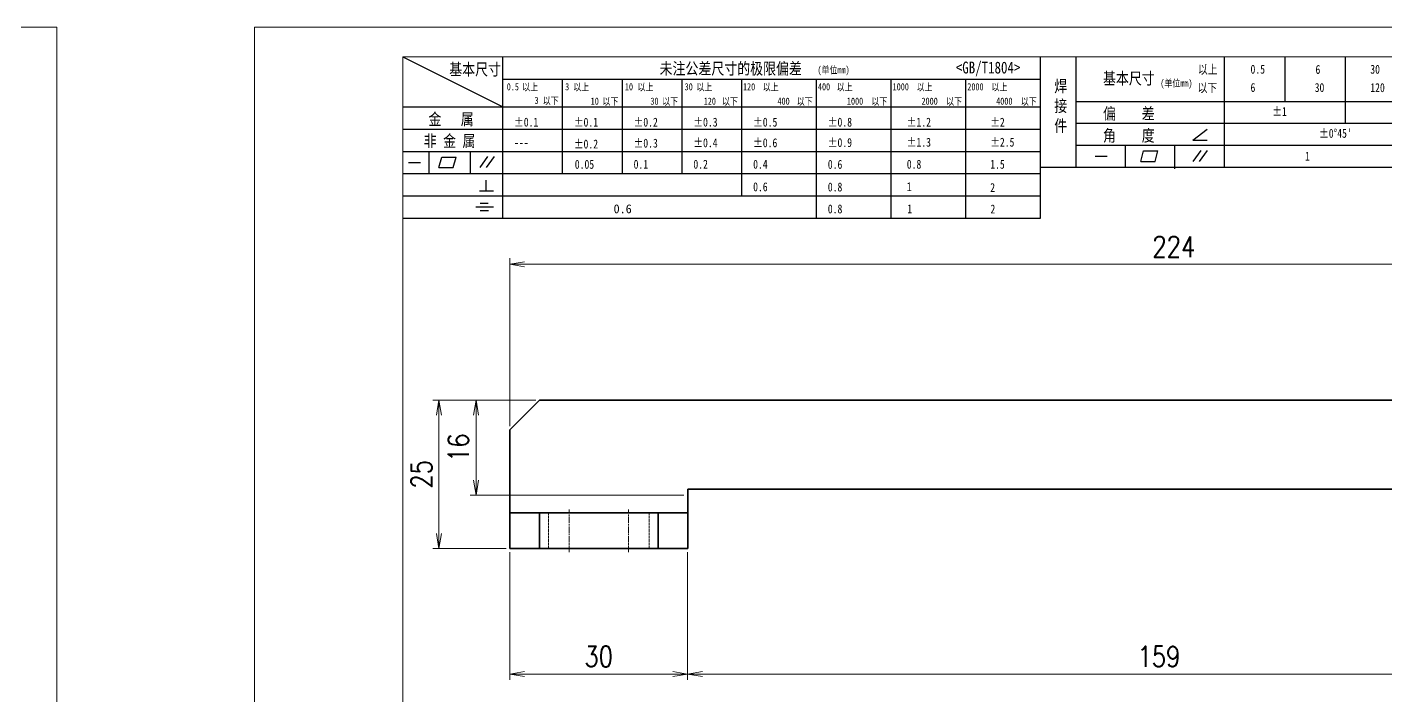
# Model space of a CAD drawing. Header units: inches. Extents: x 269 to 10986, y 1043 to 4337.
# Drawn here: x 8274 to 8503.2, y 1895.4 to 2008.2 of the extents above; entities that cross this region are included whole.
import ezdxf

# ---------------------------------------------------------------- set-up
doc = ezdxf.new("R2010")
doc.units = ezdxf.units.IN
doc.header["$MEASUREMENT"] = 0
doc.linetypes.add('AM_ISO02W050x2', pattern=[3.75, 3, -0.75])
doc.linetypes.add('AM_ISO08W050x2', pattern=[9, 6, -0.75, 1.5, -0.75])
for name, color, linetype, lineweight in [('中心线', 2, 'AM_ISO08W050x2', 18), ('图框', 7, 'Continuous', 18), ('标注线', 3, 'Continuous', 18), ('粗实线', 7, 'Continuous', 35), ('虚线', 1, 'AM_ISO02W050x2', 18)]:
    doc.layers.add(name, color=color, linetype=linetype, lineweight=lineweight)
doc.layers.add('图\\M+19E79\\M+195B6\\M+18E9A', color=7, linetype='Continuous')
doc.layers.add('打印', color=7, linetype='Continuous', lineweight=15, plot=False)
doc.layers.add('打印-禁用', color=7, linetype='Continuous', lineweight=15, plot=False)
doc.styles.add('DIM', font='romans.shx', dxfattribs={"width": 0.8, "bigfont": 'bigfont.shx'})
doc.styles.add('国标', font='simfang.ttf', dxfattribs={"width": 0.8})
doc.dimstyles.new('XR 1-1$0', dxfattribs={"dimtxt": 3.5, "dimasz": 2.5, "dimexe": 1, "dimexo": 0.625, "dimgap": 1.2, "dimtad": 1, "dimzin": 9, "dimdsep": 46, "dimtxsty": 'DIM', "dimblk": 'OPEN', "dimcen": 0, "dimclrd": 8, "dimclre": 8, "dimclrt": 2, "dimazin": 2, "dimtfac": 0.5, "dimtmove": 0, "dimatfit": 3, "dimldrblk": 'OPEN', "dimfxl": 0, "dimtolj": 2, "dimlwd": 18, "dimlwe": 18, "dimarcsym": 0})

# ---------------------------------------------------------------- blocks, each defined once
blk = doc.blocks.new('GZDEH零件A3图框V01版')
at = {"layer": '图\\M+19E79\\M+195B6\\M+18E9A', "color": 9}
for p, q in [((2882.49, -1554.46), (2899.37, -1562.92)), ((2899.37, -1581.67), (2899.37, -1554.46)), ((2990.09, -1581.67), (2990.09, -1554.46)), ((2996.09, -1573.08), (2996.09, -1554.46)), ((3021.09, -1561.98), (3021.09, -1554.46)), ((3031.31, -1561.98), (3031.31, -1554.46)), ((3041.53, -1561.98), (3041.53, -1554.46)), ((2899.37, -1558.24), (2990.09, -1558.24)), ((2909.45, -1574.17), (2909.45, -1558.24)), ((2919.53, -1574.17), (2919.53, -1558.24)), ((2929.61, -1574.17), (2929.61, -1558.24)), ((2939.69, -1577.92), (2939.69, -1558.24)), ((2952.29, -1581.67), (2952.29, -1558.24)), ((2964.89, -1581.67), (2964.89, -1558.24)), ((2977.49, -1581.67), (2977.49, -1558.24)), ((2882.49, -1562.92), (2990.09, -1562.92)), ((2996.09, -1561.98), (3113.09, -1561.98)), ((3021.09, -1573.08), (3021.09, -1561.98)), ((3041.53, -1565.68), (3041.53, -1561.98)), ((2882.49, -1566.67), (2990.09, -1566.67)), ((2996.09, -1565.68), (3113.09, -1565.68)), ((3015.75, -1568.51), (3018.15, -1566.66)), ((2996.09, -1569.38), (3113.09, -1569.38)), ((3004.42, -1573.08), (3004.42, -1569.38)), ((3012.75, -1573.08), (3012.75, -1569.38)), ((3015.75, -1568.51), (3018.15, -1568.51)), ((2882.49, -1570.42), (2990.09, -1570.42)), ((2886.92, -1574.12), (2886.92, -1570.42)), ((2888.59, -1573.16), (2889.07, -1571.37)), ((2889.07, -1571.37), (2891.48, -1571.37)), ((2891, -1573.16), (2891.48, -1571.37)), ((2893.91, -1574.12), (2893.91, -1570.42)), ((2895.52, -1573.16), (2896.85, -1571.3)), ((2896.6, -1573.16), (2897.94, -1571.3)), ((2999.26, -1571.23), (3001.32, -1571.23)), ((3006.97, -1572.12), (3007.45, -1570.33)), ((3006.97, -1572.12), (3009.39, -1572.12)), ((3007.45, -1570.33), (3009.86, -1570.33)), ((3009.39, -1572.12), (3009.86, -1570.33)), ((3015.81, -1572.12), (3017.15, -1570.26)), ((3016.89, -1572.12), (3018.23, -1570.26)), ((2882.49, -1574.17), (2990.09, -1574.17)), ((2883.43, -1572.27), (2885.49, -1572.27)), ((2888.59, -1573.16), (2891, -1573.16)), ((2990.09, -1573.08), (3113.09, -1573.08)), ((3012.75, -1573.33), (3012.75, -1573.08)), ((2896.58, -1577.05), (2896.58, -1575.28)), ((2882.49, -1577.92), (2990.09, -1577.92)), ((2895.42, -1577.05), (2897.81, -1577.05)), ((2894.79, -1579.77), (2897.77, -1579.77)), ((2895.57, -1579.17), (2896.92, -1579.17)), ((2895.57, -1580.37), (2896.93, -1580.37)), ((2882.49, -1581.67), (2990.09, -1581.67))]:
    blk.add_line(p, q, dxfattribs=at)
at = {"layer": '图框', "linetype": 'Continuous'}
for p, q in [((2882.49, -1554.46), (2882.49, -1832.96)), ((3272.49, -1554.46), (2882.49, -1554.46))]:
    blk.add_line(p, q, dxfattribs=at)
at = {"layer": '打印-禁用', "linetype": 'Continuous'}
for p, q in [((2857.49, -1549.46), (2857.49, -1846.46)), ((3277.49, -1549.46), (2857.49, -1549.46))]:
    blk.add_line(p, q, dxfattribs=at)
at = {"layer": '图\\M+19E79\\M+195B6\\M+18E9A', "color": 9, "style": '国标', "width": 0.8}
for s, height, p in [('基本尺寸', 2, (2890.33, -1557.58)), ('未注公差尺寸的极限偏差', 2, (2925.81, -1557.44)), ('<GB/T1804>', 2, (2975.78, -1557.27)), ('以上', 1.5, (3016.64, -1557.33)), ('0.5', 1.5, (3025.49, -1557.3)), ('6', 1.5, (3036.45, -1557.34)), ('30', 1.5, (3045.69, -1557.31)), ('基本尺寸', 2, (3000.6, -1559.1)), ('30', 1.2, (2930.04, -1560.11)), ('以下', 1.5, (3016.58, -1560.43)), ('6', 1.5, (3025.49, -1560.38)), ('30', 1.5, (3036.31, -1560.39)), ('120', 1.5, (3045.69, -1560.41)), ('偏    差', 2, (3000.6, -1565.04)), ('±1', 1.5, (3029.16, -1564.42)), ('金   属', 2, (2886.82, -1565.98)), ('±0.1', 1.5, (2901.27, -1566.23)), ('±0.1', 1.5, (2911.35, -1566.23)), ('±0.2', 1.5, (2921.43, -1566.23)), ('±0.3', 1.5, (2931.51, -1566.23)), ('±0.5', 1.5, (2941.59, -1566.23)), ('±0.8', 1.5, (2954.19, -1566.23)), ('±1.2', 1.5, (2967.51, -1566.23)), ('±2', 1.5, (2981.58, -1566.23)), ('非 金 属', 2, (2886.02, -1569.65)), ('角    度', 2, (3000.6, -1568.74)), ("±0%%D45'", 1.5, (3037.06, -1568.12)), ('---', 1.5, (2901.27, -1569.65)), ('±0.2', 1.5, (2911.35, -1569.92)), ('±0.3', 1.5, (2921.43, -1569.77)), ('±0.4', 1.5, (2931.51, -1569.71)), ('±0.6', 1.5, (2941.59, -1569.71)), ('±0.9', 1.5, (2954.19, -1569.68)), ('±1.3', 1.5, (2967.51, -1569.62)), ('±2.5', 1.5, (2981.58, -1569.61)), ('0.1', 1.5, (2921.43, -1573.34)), ('0.2', 1.5, (2931.51, -1573.33)), ('0.4', 1.5, (2941.59, -1573.33)), ('0.6', 1.5, (2954.19, -1573.35)), ('0.8', 1.5, (2967.51, -1573.33)), ('1.5', 1.5, (2981.58, -1573.34)), ('1', 1.5, (3034.69, -1571.98)), ('0.6', 1.5, (2941.59, -1577.14)), ('0.8', 1.5, (2954.19, -1577.17)), ('1', 1.5, (2967.51, -1577.12)), ('2', 1.5, (2981.58, -1577.26)), ('0.8', 1.5, (2954.19, -1580.87)), ('1', 1.5, (2967.59, -1580.86)), ('2', 1.5, (2981.62, -1580.89))]:
    blk.add_text(s, height=height, dxfattribs=at).set_placement(p)
at = {"layer": '图\\M+19E79\\M+195B6\\M+18E9A', "color": 9, "lineweight": 15, "style": '国标', "width": 0.8}
for s, p in [('(单位mm)', (2952.44, -1557.27)), ('(单位mm)', (3010.27, -1559.51)), ('0.5', (2900.03, -1560.11)), ('以上', (2902.64, -1560.16)), ('3', (2909.88, -1560.11)), ('以上', (2911.25, -1560.16)), ('10', (2919.96, -1560.11)), ('以上', (2922.09, -1560.16)), ('以上', (2932.02, -1560.16)), ('120', (2939.88, -1560.11)), ('以上', (2943.21, -1560.16)), ('400', (2952.52, -1560.11)), ('以上', (2955.68, -1560.16)), ('1000', (2965.12, -1560.11)), ('以上', (2969.16, -1560.16)), ('2000', (2977.72, -1560.11)), ('以上', (2981.8, -1560.16)), ('3', (2904.73, -1562.41)), ('以下', (2906.1, -1562.46)), ('10', (2914.19, -1562.54)), ('以下', (2916.18, -1562.59)), ('30', (2924.27, -1562.54)), ('以下', (2926.26, -1562.59)), ('120', (2933.26, -1562.54)), ('以下', (2936.34, -1562.59)), ('400', (2945.7, -1562.54)), ('以下', (2948.94, -1562.59)), ('1000', (2957.41, -1562.54)), ('以下', (2961.54, -1562.59)), ('2000', (2969.99, -1562.54)), ('以下', (2974.14, -1562.59)), ('4000', (2982.59, -1562.54)), ('以下', (2986.74, -1562.59))]:
    blk.add_text(s, height=1.2, dxfattribs=at).set_placement(p)
at = {"layer": '图\\M+19E79\\M+195B6\\M+18E9A', "color": 9, "lineweight": 13, "style": '国标'}
blk.add_text('0.6', height=1.5, dxfattribs=at).set_placement((2918.05, -1580.85))
at = {"layer": '图\\M+19E79\\M+195B6\\M+18E9A', "color": 9, "style": '国标'}
for s, insert, char_height, width, attachment_point in [('焊\\P接\\P件', (2992.39, -1558.41), 2, 3.1877, 1), ('0.05', (2911.51, -1573.37), 1.5, 5.1982, 7)]:
    blk.add_mtext(s, dxfattribs=dict(at, insert=insert, char_height=char_height, width=width, attachment_point=attachment_point))
blk = doc.blocks.new('DEH A3')
at = {"layer": '图框'}
blk.add_blockref('GZDEH零件A3图框V01版', (-2857.49, 1846.46), dxfattribs=at)
blk = doc.blocks.new('GZDEH零件A4图框V01版')
at = {"layer": '打印-禁用', "linetype": 'Continuous'}
for q in [(0, 297), (210, 0)]:
    blk.add_line((210, 297), q, dxfattribs=at)
blk = doc.blocks.new('DEH A4')
at = {"layer": '图框'}
blk.add_blockref('GZDEH零件A4图框V01版', (0, 0), dxfattribs=at)
blk = doc.blocks.new('_Open')
at = {"color": 0, "linetype": 'ByBlock', "lineweight": -2}
for p, q in [((-1, 0.167), (0, 0)), ((-1, -0.167), (0, 0)), ((0, 0), (-1, 0))]:
    blk.add_line(p, q, dxfattribs=at)
blk = doc.blocks.new('*D730')
at = {"layer": 'Defpoints', "color": 0, "transparency": 16777216}
for p in [(8579.42, 1968.25), (8355.42, 1940.3), (8579.42, 1940.3)]:
    blk.add_point(p, dxfattribs=at)
at = {"layer": '标注线', "color": 8, "lineweight": 18, "transparency": 16777216}
for p, q in [((8355.42, 1940.92), (8355.42, 1969.25)), ((8579.42, 1940.92), (8579.42, 1969.25)), ((8357.92, 1968.25), (8576.92, 1968.25))]:
    blk.add_line(p, q, dxfattribs=at)
at = {"layer": '标注线', "color": 8, "lineweight": 18, "transparency": 16777216, "xscale": 2.5, "yscale": 2.5, "zscale": 2.5, "rotation": 180}
blk.add_blockref('_Open', (8355.42, 1968.25), dxfattribs=at)
at = {"layer": '标注线', "color": 8, "lineweight": 18, "transparency": 16777216, "xscale": 2.5, "yscale": 2.5, "zscale": 2.5}
blk.add_blockref('_Open', (8579.42, 1968.25), dxfattribs=at)
at = {"layer": '标注线', "color": 2, "transparency": 16777216, "insert": (8467.42, 1971.2), "char_height": 3.5, "attachment_point": 5, "style": 'DIM'}
blk.add_mtext('\\A2;224', dxfattribs=at)
blk = doc.blocks.new('*D731')
at = {"layer": 'Defpoints', "color": 0, "transparency": 16777216}
for p in [(8343.46, 1945.3), (8360.42, 1945.3), (8355.42, 1920.3)]:
    blk.add_point(p, dxfattribs=at)
at = {"layer": '标注线', "color": 8, "lineweight": 18, "transparency": 16777216}
for p, q in [((8359.8, 1945.3), (8342.46, 1945.3)), ((8343.46, 1922.8), (8343.46, 1942.8)), ((8354.8, 1920.3), (8342.46, 1920.3))]:
    blk.add_line(p, q, dxfattribs=at)
at = {"layer": '标注线', "color": 8, "lineweight": 18, "transparency": 16777216, "xscale": 2.5, "yscale": 2.5, "zscale": 2.5}
for p, rotation in [((8343.46, 1945.3), 90), ((8343.46, 1920.3), 270)]:
    blk.add_blockref('_Open', p, dxfattribs=dict(at, rotation=rotation))
at = {"layer": '标注线', "color": 2, "transparency": 16777216, "insert": (8340.51, 1932.8), "char_height": 3.5, "attachment_point": 5, "rotation": 90, "style": 'DIM'}
blk.add_mtext('\\A2;25', dxfattribs=at)
blk = doc.blocks.new('*D733')
at = {"layer": 'Defpoints', "color": 0, "transparency": 16777216}
for p in [(8355.42, 1920.3), (8385.42, 1920.3), (8385.42, 1899.11)]:
    blk.add_point(p, dxfattribs=at)
at = {"layer": '标注线', "color": 8, "lineweight": 18, "transparency": 16777216}
for p, q in [((8355.42, 1919.67), (8355.42, 1898.11)), ((8385.42, 1919.67), (8385.42, 1898.11)), ((8357.92, 1899.11), (8382.92, 1899.11))]:
    blk.add_line(p, q, dxfattribs=at)
at = {"layer": '标注线', "color": 8, "lineweight": 18, "transparency": 16777216, "xscale": 2.5, "yscale": 2.5, "zscale": 2.5, "rotation": 180}
blk.add_blockref('_Open', (8355.42, 1899.11), dxfattribs=at)
at = {"layer": '标注线', "color": 8, "lineweight": 18, "transparency": 16777216, "xscale": 2.5, "yscale": 2.5, "zscale": 2.5}
blk.add_blockref('_Open', (8385.42, 1899.11), dxfattribs=at)
at = {"layer": '标注线', "color": 2, "transparency": 16777216, "insert": (8370.42, 1902.06), "char_height": 3.5, "attachment_point": 5, "style": 'DIM'}
blk.add_mtext('\\A2;30', dxfattribs=at)
blk = doc.blocks.new('*D734')
at = {"layer": 'Defpoints', "color": 0, "transparency": 16777216}
for p in [(8544.42, 1912.8), (8385.42, 1911.21), (8544.42, 1899.11)]:
    blk.add_point(p, dxfattribs=at)
at = {"layer": '标注线', "color": 8, "lineweight": 18, "transparency": 16777216}
for p, q in [((8544.42, 1912.17), (8544.42, 1898.11)), ((8385.42, 1910.59), (8385.42, 1898.11)), ((8387.92, 1899.11), (8541.92, 1899.11))]:
    blk.add_line(p, q, dxfattribs=at)
at = {"layer": '标注线', "color": 8, "lineweight": 18, "transparency": 16777216, "xscale": 2.5, "yscale": 2.5, "zscale": 2.5, "rotation": 180}
blk.add_blockref('_Open', (8385.42, 1899.11), dxfattribs=at)
at = {"layer": '标注线', "color": 8, "lineweight": 18, "transparency": 16777216, "xscale": 2.5, "yscale": 2.5, "zscale": 2.5}
blk.add_blockref('_Open', (8544.42, 1899.11), dxfattribs=at)
at = {"layer": '标注线', "color": 2, "transparency": 16777216, "insert": (8464.92, 1902.06), "char_height": 3.5, "attachment_point": 5, "style": 'DIM'}
blk.add_mtext('\\A2;159', dxfattribs=at)
blk = doc.blocks.new('*D735')
at = {"layer": 'Defpoints', "color": 0, "transparency": 16777216}
for p in [(8349.73, 1945.3), (8351.63, 1945.3), (8385.42, 1929.3)]:
    blk.add_point(p, dxfattribs=at)
at = {"layer": '标注线', "color": 8, "lineweight": 18, "transparency": 16777216}
for p, q in [((8351, 1945.3), (8348.73, 1945.3)), ((8349.73, 1931.8), (8349.73, 1942.8)), ((8384.8, 1929.3), (8348.73, 1929.3))]:
    blk.add_line(p, q, dxfattribs=at)
at = {"layer": '标注线', "color": 8, "lineweight": 18, "transparency": 16777216, "xscale": 2.5, "yscale": 2.5, "zscale": 2.5}
for p, rotation in [((8349.73, 1945.3), 90), ((8349.73, 1929.3), 270)]:
    blk.add_blockref('_Open', p, dxfattribs=dict(at, rotation=rotation))
at = {"layer": '标注线', "color": 2, "transparency": 16777216, "insert": (8346.78, 1937.3), "char_height": 3.5, "attachment_point": 5, "rotation": 90, "style": 'DIM'}
blk.add_mtext('\\A2;16', dxfattribs=at)

msp = doc.modelspace()

# ---------------------------------------------------------------- linework, layer by layer
at = {"layer": '中心线', "ltscale": 0.18}
for p, q in [((8365.422, 1919.697), (8365.422, 1926.897)), ((8375.422, 1919.697), (8375.422, 1926.897))]:
    msp.add_line(p, q, dxfattribs=at)
at = {"layer": '打印'}
msp.add_lwpolyline([(8312.365, 2008.236), (8732.365, 2008.236), (8732.365, 1711.236), (8312.365, 1711.236)], close=True, dxfattribs=at)
at = {"layer": '粗实线', "ltscale": 0.176777}
msp.add_line((8360.422, 1945.297), (8355.422, 1940.297), dxfattribs=at)
at = {"layer": '粗实线'}
for p, q in [((8360.422, 1945.297), (8574.422, 1945.297)), ((8385.422, 1930.297), (8544.422, 1930.297)), ((8360.422, 1926.297), (8380.422, 1926.297)), ((8360.422, 1920.297), (8380.422, 1920.297))]:
    msp.add_line(p, q, dxfattribs=at)
at = {"layer": '粗实线', "ltscale": 0.275}
msp.add_line((8355.422, 1929.297), (8355.422, 1940.297), dxfattribs=at)
at = {"layer": '粗实线', "ltscale": 0.025}
msp.add_line((8385.422, 1929.297), (8385.422, 1930.297), dxfattribs=at)
at = {"layer": '粗实线', "ltscale": 0.075}
for p, q in [((8355.422, 1926.297), (8355.422, 1929.297)), ((8385.422, 1929.297), (8385.422, 1926.297))]:
    msp.add_line(p, q, dxfattribs=at)
at = {"layer": '粗实线', "ltscale": 0.15}
for p, q in [((8355.422, 1920.297), (8355.422, 1926.297)), ((8360.422, 1920.297), (8360.422, 1926.297)), ((8380.422, 1920.297), (8380.422, 1926.297)), ((8385.422, 1920.297), (8385.422, 1926.297))]:
    msp.add_line(p, q, dxfattribs=at)
at = {"layer": '粗实线', "ltscale": 0.125}
for p, q in [((8360.422, 1926.297), (8355.422, 1926.297)), ((8380.422, 1926.297), (8385.422, 1926.297)), ((8360.422, 1920.297), (8355.422, 1920.297)), ((8385.422, 1920.297), (8380.422, 1920.297))]:
    msp.add_line(p, q, dxfattribs=at)
at = {"layer": '虚线', "ltscale": 0.15}
for p, q in [((8361.922, 1920.297), (8361.922, 1926.297)), ((8361.922, 1920.297), (8361.922, 1926.297)), ((8378.922, 1920.297), (8378.922, 1926.297)), ((8378.922, 1920.297), (8378.922, 1926.297))]:
    msp.add_line(p, q, dxfattribs=at)

# ---------------------------------------------------------------- block references
at = {"layer": '图框'}
for name, p in [('DEH A4', (8068.997, 1711.236)), ('DEH A3', (8312.365, 1711.236))]:
    msp.add_blockref(name, p, dxfattribs=at)

# ---------------------------------------------------------------- dimensions: what is measured, and where the dimension line sits
at = {"layer": '标注线'}
for base, p1, p2, picture, middle in [((8579.422, 1968.25), (8355.422, 1940.297), (8579.422, 1940.297), '*D730', (8467.422, 1971.2)), ((8385.422, 1899.115), (8355.422, 1920.297), (8385.422, 1920.297), '*D733', (8370.422, 1902.065)), ((8544.422, 1899.115), (8385.422, 1911.212), (8544.422, 1912.797), '*D734', (8464.922, 1902.065))]:
    dim = msp.add_linear_dim(base=base, p1=p1, p2=p2, dimstyle='XR 1-1$0', dxfattribs=at)
    dim.commit()
    dim.dimension.update_dxf_attribs({"geometry": picture, "text_midpoint": middle})
for base, p1, p2, picture, middle in [((8343.456, 1945.297), (8355.422, 1920.297), (8360.422, 1945.297), '*D731', (8340.506, 1932.797)), ((8349.727, 1945.297), (8385.422, 1929.297), (8351.626, 1945.297), '*D735', (8346.777, 1937.297))]:
    dim = msp.add_linear_dim(base=base, p1=p1, p2=p2, angle=90, dimstyle='XR 1-1$0', dxfattribs=at)
    dim.commit()
    dim.dimension.update_dxf_attribs({"geometry": picture, "text_midpoint": middle})

doc.saveas('drawing.dxf')
